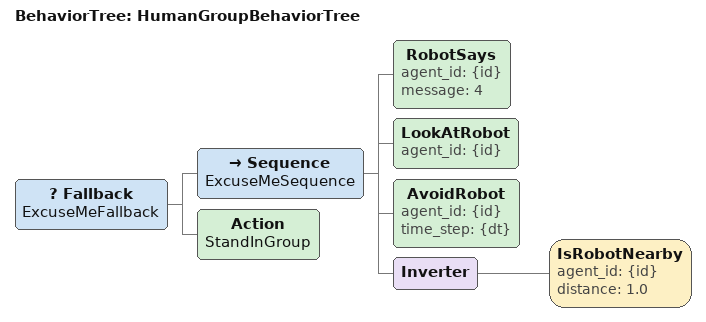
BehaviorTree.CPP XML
<root main_tree_to_execute="HumanGroupBehaviorTree">
    <BehaviorTree ID="HumanGroupBehaviorTree">
        <Fallback name="ExcuseMeFallback">
            <Sequence name="ExcuseMeSequence">
                <RobotSays agent_id="{id}" message="4" />
                <LookAtRobot agent_id="{id}" />
                <AvoidRobot agent_id="{id}" time_step="{dt}" />
                <Inverter>
                    <IsRobotNearby agent_id="{id}" distance="1.0" />
                </Inverter>
            </Sequence>
            <Action name="StandInGroup"/>
        </Fallback>
    </BehaviorTree>
</root>
